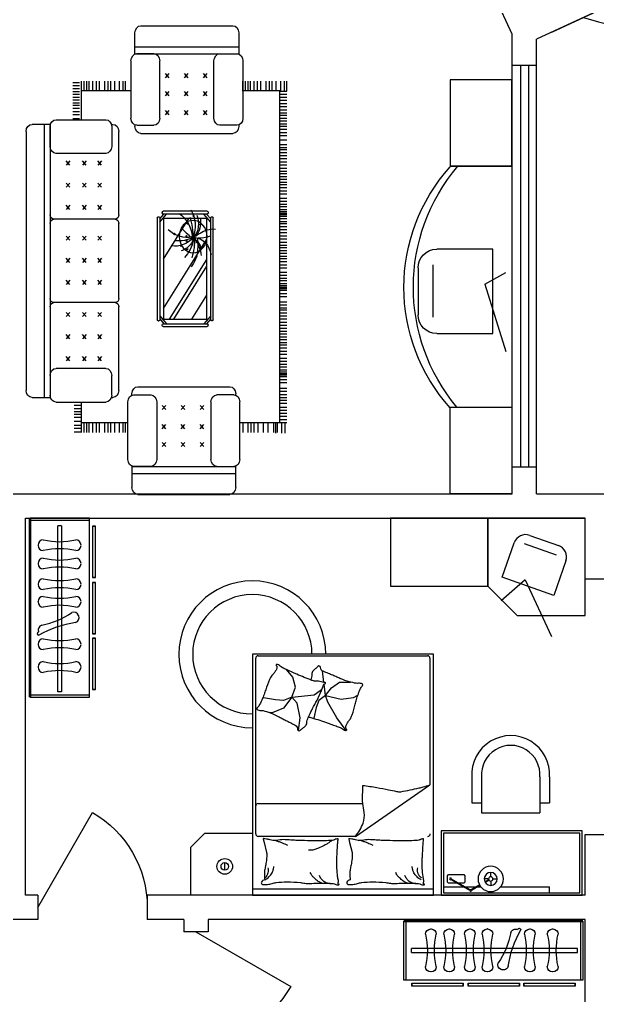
# Model space of a CAD drawing. Header units: millimetres. Extents: x 751 to 49128, y 379 to 40024.
# Drawn here: x 31890 to 36640, y 11655 to 19677 of the extents above; entities that cross this region are included whole.
import ezdxf
from ezdxf.enums import TextEntityAlignment as Align

# ---------------------------------------------------------------- set-up
doc = ezdxf.new("R2010")
doc.units = ezdxf.units.MM
for name, color, linetype in [('LAYER1', 5, 'Continuous'), ('PUB_WINDW', 7, 'Continuous'), ('WALL', 255, 'Continuous'), ('WINDOW', 2, 'Continuous')]:
    doc.layers.add(name, color=color, linetype=linetype)
doc.styles.add('DIM_FONT', font='SIMPLEX', dxfattribs={"width": 0.8})
doc.styles.add('SIMPLEX', font='SIMPLEX.SHX')
doc.styles.get("Standard").update_dxf_attribs({"font": 'arial.ttf'})

# ---------------------------------------------------------------- blocks, each defined once
blk = doc.blocks.new('_WBLK')
for p, q in [((-0.5, 0.5), (0.5, 0.5)), ((0.5, 0.1667), (-0.5, 0.1667)), ((0.5, -0.1667), (-0.5, -0.1667)), ((-0.5, -0.5), (0.5, -0.5))]:
    blk.add_line(p, q)
at = {"style": 'SIMPLEX', "flags": 9}
blk.add_attdef('A', text='', height=1, dxfattribs=at).set_placement((0, 1.5), align=Align.MIDDLE)
blk = doc.blocks.new('M_C43HGY')
at = {"linetype": 'Continuous'}
blk.add_lwpolyline([(-535.7, -275.9), (-535.7, 0), (535.7, 0), (535.7, -275.9)], dxfattribs=at)
for centre, radius, start, end in [((-2.2, 390.9), 830.9, 230.0552, 310.3438), ((-2.8, 320.1), 802.1, 228.1189, 311.8811)]:
    blk.add_arc(centre, radius, start, end, dxfattribs=at)
at = {"width": 0.8, "flags": 9}
for tag in ['XSIZE', 'YSIZE']:
    blk.add_attdef(tag, (0, 0), '', height=0.5, dxfattribs=at)
blk = doc.blocks.new('_C1LVG')
for p, q in [((-143.6, 1091.5), (-32.5, 1450.8)), ((-400.5, 1354.1), (-100.5, 1354.1)), ((-100.5, 1354.1), (-100.5, 904.1)), ((-500.5, 1004.1), (-500.5, 1254.1)), ((-419.4, 1267.4), (-419.4, 988.1)), ((-143.6, 1091.5), (-32.5, 1028.1)), ((-100.5, 904.1), (-400.5, 904.1))]:
    blk.add_line(p, q)
for points in [[(-328.5, 1747.3), (0, 1747.3), (0, 2208.9), (-328.5, 2208.9)], [(-328.5, 461.7), (0, 461.7), (0, 0), (-328.5, 0)]]:
    blk.add_lwpolyline(points, close=True)
for centre, start, end in [((-400.5, 1254.1), 90, 180), ((-400.5, 1004.1), 180, 270)]:
    blk.add_arc(centre, 100, start, end)
at = {"xscale": 1.2, "yscale": 1.2, "zscale": 1.2, "rotation": 270.0000000000001}
blk.add_blockref('M_C43HGY', (2.6, 1104.5), dxfattribs=at)
at = {"style": 'DIM_FONT', "width": 0.8, "flags": 9}
for tag in ['YSIZE', 'XSIZE']:
    blk.add_attdef(tag, (0, 0), '', height=0.5, dxfattribs=at)
blk = doc.blocks.new('_C5VVX')
for p, q in [((879.1, 1468.4), (879.1, 1618.4)), ((929.1, 1668.4), (1691.6, 1668.4)), ((1741.6, 1618.4), (1741.6, 1465.6)), ((879.1, 1518.4), (1741.6, 1518.4)), ((879.1, 1468.4), (1741.6, 1468.4)), ((1035.3, 1468.4), (895.7, 1468.4)), ((1585.4, 1468.4), (1725, 1468.4)), ((845.7, 1418.4), (845.7, 1007.3)), ((1085.3, 1007.3), (1085.3, 1418.4)), ((1535.4, 1007.3), (1535.4, 1418.4)), ((1775, 1418.4), (1775, 1007.3)), ((1161.5, 1326.1), (1131.4, 1295.9)), ((1131.4, 1326.1), (1161.5, 1295.9)), ((1319.1, 1326.1), (1288.9, 1295.9)), ((1288.9, 1326.1), (1319.1, 1295.9)), ((1476.7, 1326.1), (1446.5, 1295.9)), ((1446.5, 1326.1), (1476.7, 1295.9)), ((398.5, 1221.5), (455.6, 1221.5)), ((398.5, 1194.3), (455.6, 1194.3)), ((458.4, 1154.1), (458.4, 1225.4)), ((480.4, 1154.1), (480.4, 1225.4)), ((501.1, 1154.1), (501.1, 1225.4)), ((521.8, 1154.1), (521.8, 1225.4)), ((551.4, 1154.1), (551.4, 1225.4)), ((581.1, 1154.1), (581.1, 1225.4)), ((607.7, 1154.1), (607.7, 1225.4)), ((652, 1154.1), (652, 1225.4)), ((678.8, 1154.1), (678.8, 1225.4)), ((702.5, 1154.1), (702.5, 1225.4)), ((735.1, 1154.1), (735.1, 1225.4)), ((773.6, 1154.1), (773.6, 1225.4)), ((803.2, 1154.1), (803.2, 1225.4)), ((823.9, 1154.1), (823.9, 1225.4)), ((1161.5, 1199.1), (1131.4, 1168.9)), ((1131.4, 1199.1), (1161.5, 1168.9)), ((1319.1, 1199.1), (1288.9, 1168.9)), ((1288.9, 1199.1), (1319.1, 1168.9)), ((1476.7, 1199.1), (1446.5, 1168.9)), ((1446.5, 1199.1), (1476.7, 1168.9)), ((1801.2, 1154.1), (1801.2, 1225.4)), ((1842.7, 1154.1), (1842.7, 1225.4)), ((1866.4, 1154.1), (1866.4, 1225.4)), ((1893, 1154.1), (1893, 1225.4)), ((1925.6, 1154.1), (1925.6, 1225.4)), ((1970, 1154.1), (1970, 1225.4)), ((2008.5, 1154.1), (2008.5, 1225.4)), ((2055.9, 1154.1), (2055.9, 1225.4)), ((2072.9, 1159.2), (2072.9, 1230.6)), ((2085.5, 1154.1), (2085.5, 1225.4)), ((2120.3, 1159.2), (2120.3, 1230.6)), ((2149.9, 1159.2), (2149.9, 1230.6)), ((398.5, 1172.9), (455.6, 1172.9)), ((398.5, 1144.3), (455.6, 1144.3)), ((398.5, 1117.1), (455.6, 1117.1)), ((458.4, 1154.1), (845.7, 1154.1)), ((458.4, 1008.4), (458.4, 1154.1)), ((1775, 1154.1), (2108.1, 1154.1)), ((2108.1, 1154.1), (2108.1, -1213.3)), ((2108.1, 1154.1), (2165.2, 1154.1)), ((2108.1, 1132.7), (2165.2, 1132.7)), ((398.5, 1095.7), (455.6, 1095.7)), ((398.5, 1075.1), (455.6, 1075.1)), ((398.5, 1053.7), (455.6, 1053.7)), ((1161.5, 1061.9), (1131.4, 1031.8)), ((1131.4, 1061.9), (1161.5, 1031.8)), ((1288.9, 1061.9), (1319.1, 1031.8)), ((1319.1, 1061.9), (1288.9, 1031.8)), ((1476.7, 1061.9), (1446.5, 1031.8)), ((1446.5, 1061.9), (1476.7, 1031.8)), ((2108.1, 1109.2), (2165.2, 1109.2)), ((2108.1, 1087.8), (2165.2, 1087.8)), ((2108.1, 1065.6), (2165.2, 1065.6)), ((250, 1008.4), (661.1, 1008.4)), ((398.5, 1029.8), (455.6, 1029.8)), ((398.5, 1008.4), (455.6, 1008.4)), ((2108.1, 1044.2), (2165.2, 1044.2)), ((2108.1, 1016.9), (2165.2, 1016.9)), ((2108.1, 995.5), (2165.2, 995.5)), ((0, -925), (0, 925)), ((50, 975), (202.8, 975)), ((150, -975), (150, 975)), ((200, -975), (200, 975)), ((200, 817.8), (200, 958.4)), ((711.1, 975), (720, 975)), ((711.1, 958.4), (711.1, 817.8)), ((770, 925), (770, 326.8)), ((879.1, 957.3), (879.1, 948.4)), ((895.7, 957.3), (1035.3, 957.3)), ((1725, 957.3), (1585.4, 957.3)), ((1741.6, 957.3), (1741.6, 948.4)), ((2108.1, 975), (2165.2, 975)), ((2108.1, 953.6), (2165.2, 953.6)), ((2108.1, 929.7), (2165.2, 929.7)), ((2108.1, 908.3), (2165.2, 908.3)), ((929.1, 898.4), (1691.6, 898.4)), ((2108.1, 869.3), (2165.2, 869.3)), ((2108.1, 847.9), (2165.2, 847.9)), ((661.1, 767.8), (250, 767.8)), ((2108.1, 825.7), (2165.2, 825.7)), ((2108.1, 813.9), (2165.2, 813.9)), ((2108.1, 804.2), (2165.2, 804.2)), ((2108.1, 792.5), (2165.2, 792.5)), ((2108.1, 777), (2165.2, 777)), ((362.5, 683.2), (332.3, 713.4)), ((362.5, 713.4), (332.3, 683.2)), ((499.7, 683.2), (469.5, 713.4)), ((499.7, 713.4), (469.5, 683.2)), ((626.7, 683.2), (596.5, 713.4)), ((626.7, 713.4), (596.5, 683.2)), ((2108.1, 755.6), (2165.2, 755.6)), ((2108.1, 738.4), (2165.2, 738.4)), ((2108.1, 717), (2165.2, 717)), ((2108.1, 717), (2165.2, 717)), ((2108.1, 695.6), (2165.2, 695.6)), ((2108.1, 666.3), (2165.2, 666.3)), ((2108.1, 644.9), (2165.2, 644.9)), ((2108.1, 621), (2165.2, 621)), ((2108.1, 599.6), (2165.2, 599.6)), ((2108.1, 582.4), (2165.2, 582.4)), ((2108.1, 561), (2165.2, 561)), ((362.5, 555.8), (332.3, 525.6)), ((362.5, 525.6), (332.3, 555.8)), ((499.7, 525.6), (469.5, 555.8)), ((499.7, 555.8), (469.5, 525.6)), ((626.7, 525.6), (596.5, 555.8)), ((626.7, 555.8), (596.5, 525.6)), ((2108.1, 542.1), (2165.2, 542.1)), ((2108.1, 520.7), (2165.2, 520.7)), ((2108.1, 502.7), (2165.2, 502.7)), ((1089.7, -306.4), (1089.7, 420.7)), ((1097.7, 428.7), (1101.7, 428.7)), ((1109.7, 413.9), (1144.9, 449.2)), ((1109.7, 391.3), (1167.6, 449.2)), ((1109.7, -306.4), (1109.7, 420.7)), ((1130.2, 461.2), (1130.2, 457.2)), ((1138.2, 469.2), (1505.3, 469.2)), ((1138.2, 449.2), (1505.3, 449.2)), ((1533.7, 391.3), (1475.9, 449.2)), ((1533.7, 413.9), (1498.5, 449.2)), ((1513.3, 461.2), (1513.3, 457.2)), ((1533.7, 420.7), (1533.7, -306.4)), ((1545.7, 428.7), (1541.7, 428.7)), ((1553.7, 420.7), (1553.7, -306.4)), ((2108.1, 481.3), (2165.2, 481.3)), ((2108.1, 459.1), (2165.2, 459.1)), ((2108.1, 437.7), (2165.2, 437.7)), ((362.5, 368), (332.3, 398.2)), ((362.5, 398.2), (332.3, 368)), ((499.7, 368), (469.5, 398.2)), ((499.7, 398.2), (469.5, 368)), ((626.7, 368), (596.5, 398.2)), ((626.7, 398.2), (596.5, 368)), ((1191.6, 417.2), (1501.7, -9.7)), ((1226, 417.2), (1501.7, 37.6)), ((1376.9, 417.2), (1501.7, 245.4)), ((2108.1, 413.8), (2165.2, 413.8)), ((2108.1, 392.4), (2165.2, 392.4)), ((2108.1, 370.2), (2165.2, 370.2)), ((2108.1, 348.7), (2165.2, 348.7)), ((740, 297.8), (230, 297.8)), ((1141.7, 340.9), (1501.7, -154.7)), ((2108.1, 334.9), (2165.2, 334.9)), ((2108.1, 313.5), (2165.2, 313.5)), ((2108.1, 292.2), (2165.2, 292.2)), ((770, 268.7), (770, -268.7)), ((2108.1, 253.2), (2165.2, 253.2)), ((2108.1, 231.8), (2165.2, 231.8)), ((2108.1, 209.6), (2165.2, 209.6)), ((362.5, 168.2), (332.3, 138)), ((362.5, 138), (332.3, 168.2)), ((499.7, 168.2), (469.5, 138)), ((499.7, 138), (469.5, 168.2)), ((626.7, 168.2), (596.5, 138)), ((626.7, 138), (596.5, 168.2)), ((2108.1, 197.9), (2165.2, 197.9)), ((2108.1, 188.2), (2165.2, 188.2)), ((2108.1, 176.4), (2165.2, 176.4)), ((2108.1, 160.9), (2165.2, 160.9)), ((2108.1, 139.5), (2165.2, 139.5)), ((2108.1, 122.4), (2165.2, 122.4)), ((2108.1, 100.9), (2165.2, 100.9)), ((2108.1, 100.9), (2165.2, 100.9)), ((2108.1, 79.5), (2165.2, 79.5)), ((362.5, -19.6), (332.3, 10.6)), ((362.5, 10.6), (332.3, -19.6)), ((499.7, 10.6), (469.5, -19.6)), ((499.7, -19.6), (469.5, 10.6)), ((626.7, 10.6), (596.5, -19.6)), ((626.7, -19.6), (596.5, 10.6)), ((2108.1, 50.2), (2165.2, 50.2)), ((2108.1, 28.8), (2165.2, 28.8)), ((2108.1, 4.9), (2165.2, 4.9)), ((1141.7, -12.7), (1352.5, -302.8)), ((2108.1, -16.5), (2165.2, -16.5)), ((2108.1, -33.7), (2165.2, -33.7)), ((2108.1, -55.1), (2165.2, -55.1)), ((2108.1, -73.9), (2165.2, -73.9)), ((2108.1, -95.4), (2165.2, -95.4)), ((2108.1, -113.3), (2165.2, -113.3)), ((2108.1, -134.8), (2165.2, -134.8)), ((362.5, -147), (332.3, -177.1)), ((362.5, -177.1), (332.3, -147)), ((499.7, -147), (469.5, -177.1)), ((499.7, -177.1), (469.5, -147)), ((626.7, -147), (596.5, -177.1)), ((626.7, -177.1), (596.5, -147)), ((2108.1, -157), (2165.2, -157)), ((2108.1, -178.4), (2165.2, -178.4)), ((2108.1, -202.3), (2165.2, -202.3)), ((1109.7, -277), (1167.6, -334.8)), ((1533.7, -277), (1475.9, -334.8)), ((2108.1, -223.7), (2165.2, -223.7)), ((2108.1, -245.9), (2165.2, -245.9)), ((2108.1, -267.3), (2165.2, -267.3)), ((740, -297.8), (230, -297.8)), ((770, -326.8), (770, -925)), ((1097.7, -314.4), (1101.7, -314.4)), ((1109.7, -299.6), (1144.9, -334.8)), ((1130.2, -346.8), (1130.2, -342.8)), ((1505.3, -334.8), (1138.2, -334.8)), ((1533.7, -299.6), (1498.5, -334.8)), ((1513.3, -346.8), (1513.3, -342.8)), ((1545.7, -314.4), (1541.7, -314.4)), ((2108.1, -281.1), (2165.2, -281.1)), ((2108.1, -302.5), (2165.2, -302.5)), ((2108.1, -319), (2165.2, -319)), ((2108.1, -330.7), (2165.2, -330.7)), ((2108.1, -340.4), (2165.2, -340.4)), ((362.5, -398.2), (332.3, -368)), ((362.5, -368), (332.3, -398.2)), ((499.7, -398.2), (469.5, -368)), ((499.7, -368), (469.5, -398.2)), ((626.7, -398.2), (596.5, -368)), ((626.7, -368), (596.5, -398.2)), ((1505.3, -354.8), (1138.2, -354.8)), ((2108.1, -352.1), (2165.2, -352.1)), ((2108.1, -367.6), (2165.2, -367.6)), ((2108.1, -389), (2165.2, -389)), ((2108.1, -406.2), (2165.2, -406.2)), ((2108.1, -427.6), (2165.2, -427.6)), ((2108.1, -427.6), (2165.2, -427.6)), ((2108.1, -449), (2165.2, -449)), ((2108.1, -478.4), (2165.2, -478.4)), ((362.5, -525.6), (332.3, -555.8)), ((362.5, -555.8), (332.3, -525.6)), ((499.7, -555.8), (469.5, -525.6)), ((499.7, -525.6), (469.5, -555.8)), ((626.7, -555.8), (596.5, -525.6)), ((626.7, -525.6), (596.5, -555.8)), ((2108.1, -499.8), (2165.2, -499.8)), ((2108.1, -523.6), (2165.2, -523.6)), ((2108.1, -545.1), (2165.2, -545.1)), ((2108.1, -562.2), (2165.2, -562.2)), ((2108.1, -583.7), (2165.2, -583.7)), ((2108.1, -602.5), (2165.2, -602.5)), ((2108.1, -623.9), (2165.2, -623.9)), ((362.5, -713.4), (332.3, -683.2)), ((362.5, -683.2), (332.3, -713.4)), ((499.7, -713.4), (469.5, -683.2)), ((499.7, -683.2), (469.5, -713.4)), ((626.7, -713.4), (596.5, -683.2)), ((626.7, -683.2), (596.5, -713.4)), ((2108.1, -641.9), (2165.2, -641.9)), ((2108.1, -663.3), (2165.2, -663.3)), ((2108.1, -685.5), (2165.2, -685.5)), ((2108.1, -707), (2165.2, -707)), ((2108.1, -730.8), (2165.2, -730.8)), ((2108.1, -752.3), (2165.2, -752.3)), ((200, -817.8), (200, -958.4)), ((661.1, -767.8), (250, -767.8)), ((711.1, -958.4), (711.1, -817.8)), ((2108.1, -774.5), (2165.2, -774.5)), ((2108.1, -795.9), (2165.2, -795.9)), ((2108.1, -809.7), (2165.2, -809.7)), ((2108.1, -831.1), (2165.2, -831.1)), ((2108.1, -865.2), (2165.2, -865.2)), ((2108.1, -894.6), (2165.2, -894.6)), ((200, -975), (50, -975)), ((711.1, -975), (720, -975)), ((904.3, -968.2), (904.3, -959.4)), ((920.9, -968.2), (1060.6, -968.2)), ((954.3, -909.4), (1716.8, -909.4)), ((1750.2, -968.2), (1610.6, -968.2)), ((1766.8, -968.2), (1766.8, -959.4)), ((2108.1, -916), (2165.2, -916)), ((2108.1, -939.9), (2165.2, -939.9)), ((2108.1, -961.3), (2165.2, -961.3)), ((250, -1008.4), (661.1, -1008.4)), ((387.7, -1016.7), (444.8, -1016.7)), ((458.4, -1213.3), (458.4, -1008.4)), ((870.9, -1429.4), (870.9, -1018.2)), ((1110.6, -1018.2), (1110.6, -1429.4)), ((1186.7, -1072.9), (1156.6, -1042.7)), ((1156.6, -1072.9), (1186.7, -1042.7)), ((1314.2, -1072.9), (1344.3, -1042.7)), ((1344.3, -1072.9), (1314.2, -1042.7)), ((1501.9, -1072.9), (1471.8, -1042.7)), ((1471.8, -1072.9), (1501.9, -1042.7)), ((1560.6, -1018.2), (1560.6, -1429.4)), ((1800.2, -1429.4), (1800.2, -1018.2)), ((2108.1, -978.4), (2165.2, -978.4)), ((2108.1, -999.9), (2165.2, -999.9)), ((2108.1, -1018.7), (2165.2, -1018.7)), ((2108.1, -1040.1), (2165.2, -1040.1)), ((387.7, -1046), (444.8, -1046)), ((387.7, -1067.4), (444.8, -1067.4)), ((387.7, -1091.3), (444.8, -1091.3)), ((387.7, -1112.7), (444.8, -1112.7)), ((2108.1, -1058.1), (2165.2, -1058.1)), ((2108.1, -1079.5), (2165.2, -1079.5)), ((2108.1, -1101.7), (2165.2, -1101.7)), ((387.7, -1129.9), (444.8, -1129.9)), ((387.7, -1151.3), (444.8, -1151.3)), ((387.7, -1170.2), (444.8, -1170.2)), ((1186.7, -1210.1), (1156.6, -1179.9)), ((1156.6, -1210.1), (1186.7, -1179.9)), ((1344.3, -1210.1), (1314.2, -1179.9)), ((1314.2, -1210.1), (1344.3, -1179.9)), ((1501.9, -1210.1), (1471.8, -1179.9)), ((1471.8, -1210.1), (1501.9, -1179.9)), ((2108.1, -1123.2), (2165.2, -1123.2)), ((2108.1, -1147), (2165.2, -1147)), ((2108.1, -1168.5), (2165.2, -1168.5)), ((387.7, -1191.6), (444.8, -1191.6)), ((387.7, -1209.6), (444.8, -1209.6)), ((387.7, -1231), (444.8, -1231)), ((387.7, -1253.2), (444.8, -1253.2)), ((458.4, -1284.2), (458.4, -1212.9)), ((870.9, -1213.3), (458.4, -1213.3)), ((480.4, -1284.2), (480.4, -1212.9)), ((501.1, -1284.2), (501.1, -1212.9)), ((521.8, -1284.2), (521.8, -1212.9)), ((551.4, -1284.2), (551.4, -1212.9)), ((581.1, -1284.2), (581.1, -1212.9)), ((607.7, -1284.2), (607.7, -1212.9)), ((652, -1284.2), (652, -1212.9)), ((678.8, -1284.2), (678.8, -1212.9)), ((702.5, -1284.2), (702.5, -1212.9)), ((735.1, -1284.2), (735.1, -1212.9)), ((773.6, -1284.2), (773.6, -1212.9)), ((803.2, -1284.2), (803.2, -1212.9)), ((823.9, -1284.2), (823.9, -1212.9)), ((1798.1, -1284.2), (1798.1, -1212.9)), ((2108.1, -1213.3), (1800.2, -1213.3)), ((1820.1, -1284.2), (1820.1, -1212.9)), ((1840.8, -1284.2), (1840.8, -1212.9)), ((1861.6, -1284.2), (1861.6, -1212.9)), ((1891.2, -1284.2), (1891.2, -1212.9)), ((1920.8, -1284.2), (1920.8, -1212.9)), ((1947.5, -1284.2), (1947.5, -1212.9)), ((1991.8, -1284.2), (1991.8, -1212.9)), ((2018.5, -1284.2), (2018.5, -1212.9)), ((2042.2, -1284.2), (2042.2, -1212.9)), ((2074.8, -1284.2), (2074.8, -1212.9)), ((2108.1, -1190.7), (2165.2, -1190.7)), ((2108.1, -1212.1), (2165.2, -1212.1)), ((2113.3, -1284.2), (2113.3, -1212.9)), ((2142.9, -1284.2), (2142.9, -1212.9)), ((2163.7, -1284.2), (2163.7, -1212.9)), ((387.7, -1274.6), (444.8, -1274.6)), ((1186.7, -1337.1), (1156.6, -1306.9)), ((1156.6, -1337.1), (1186.7, -1306.9)), ((1344.3, -1337.1), (1314.2, -1306.9)), ((1314.2, -1337.1), (1344.3, -1306.9)), ((1501.9, -1337.1), (1471.8, -1306.9)), ((1471.8, -1337.1), (1501.9, -1306.9)), ((904.3, -1479.4), (1766.8, -1479.4)), ((904.3, -1479.4), (904.3, -1629.4)), ((904.3, -1529.4), (1766.8, -1529.4)), ((1060.6, -1479.4), (920.9, -1479.4)), ((1610.6, -1479.4), (1750.2, -1479.4)), ((1766.8, -1629.4), (1766.8, -1476.5)), ((954.3, -1679.4), (1716.8, -1679.4))]:
    blk.add_line(p, q)
blk.add_lwpolyline([(1141.7, 417.2), (1501.7, 417.2), (1501.7, -302.8), (1141.7, -302.8)], close=True)
at = {"const_width": 9.6}
for points in [[(1414.9, -26.6, 1), (1414.9, -36.2, 1)], [(1288.3, -103.6, 1), (1288.3, -113.2, 1)], [(1333.1, -138.8, 1), (1333.1, -148.4, 1)], [(1338.4, -79.4, 1), (1338.4, -89, 1)], [(1420.2, -130, 1), (1420.2, -139.6, 1)], [(1438.7, -108, 1), (1438.7, -117.6, 1)], [(1232.8, -187.2, 1), (1232.8, -196.8, 1)], [(1333.1, -171.8, 1), (1333.1, -181.4, 1)], [(1378, -165.2, 1), (1378, -174.8, 1)], [(1385.9, -149.8, 1), (1385.9, -159.4, 1)], [(1388.5, -173.9, 1), (1388.5, -183.5, 1)], [(1393.8, -163, 1), (1393.8, -172.6, 1)], [(1404.3, -158.6, 1), (1404.3, -168.2, 1)], [(1341, -261.9, 1), (1341, -271.5, 1)], [(1449.2, -255.4, 1), (1449.2, -265, 1)], [(1391.2, -316.9, 1), (1391.2, -326.5, 1)]]:
    blk.add_lwpolyline(points, format="xyb", close=True, dxfattribs=at)
blk.add_circle((1387.8, -174), 115.5)
for centre, radius, start, end in [((929.1, 1618.4), 50, 90, 180), ((1691.6, 1618.4), 50, 360, 90), ((895.7, 1418.4), 50, 90, 180), ((1035.3, 1418.4), 50, 0, 90), ((1585.4, 1418.4), 50, 90, 180), ((1725, 1418.4), 50, 0, 90), ((250, 958.4), 50, 90, 180), ((661.1, 958.4), 50, 0, 90), ((895.7, 1007.3), 50, 180, 270), ((1035.3, 1007.3), 50, 270, 0), ((1585.4, 1007.3), 50, 180, 270), ((1725, 1007.3), 50, 270, 0), ((50, 925), 50, 90, 180), ((720, 925), 50, 0, 90), ((929.1, 948.4), 50, 180, 270), ((1691.6, 948.4), 50, 270, 0), ((250, 817.8), 50, 180, 270), ((661.1, 817.8), 50, 270, 360), ((1097.7, 420.7), 8, 90, 180), ((1101.7, 420.7), 8, 0, 90), ((1138.2, 461.2), 8, 90, 180), ((1138.2, 457.2), 8, 180, 270), ((1505.3, 461.2), 8, 0, 90), ((1505.3, 457.2), 8, 270, 0), ((1541.7, 420.7), 8, 90, 180), ((1545.7, 420.7), 8, 0, 90), ((230, 327.8), 30, 180, 270), ((230, 267.8), 30, 90, 180), ((740, 327.8), 30, 270, 0), ((740, 267.8), 30, 0, 90), ((1193.2, -110.3), 234.3, 348.55155, 40.98153), ((1164.2, -202.8), 233, 13.04524, 49.77663), ((997.4, -151.7), 401.9, 358.32856, 18.729), ((1248.6, -15.9), 207.1, 318.7581, 353.8624), ((1385.6, -14.8), 154.1, 276.99045, 348.02836), ((1240.3, -313.4), 207.8, 44.48606, 99.37622), ((1252.2, -219), 152.3, 24.09558, 76.29534), ((1353, -68.4), 100.9, 298.89012, 348.45792), ((1341, -427.1), 260.2, 81.24958, 128.23328), ((1269.5, -418.5), 276.4, 65.08876, 95.96372), ((1152.9, -142.9), 229.8, 301.31505, 352.13779), ((394, 882.8), 1432, 309.04877, 312.6799), ((875.2, -141.7), 513.7, 340.5249, 357.82437), ((1217, -251.5), 187.6, 323.32313, 25.76326), ((1722.5, 387.8), 648.3, 238.98728, 250.36101), ((1297.2, -264.8), 135, 332.99086, 45.91017), ((1263.5, -286.3), 186.2, 355.87406, 36.95584), ((1419.4, -553), 391.9, 73.85612, 89.11051), ((230, -267.8), 30, 180, 270), ((740, -267.8), 30, 270, 0), ((1553.5, -52.9), 175.4, 252.94564, 276.48138), ((230, -327.8), 30, 90, 180), ((740, -327.8), 30, 0, 90), ((1097.7, -306.4), 8, 180, 270), ((1101.7, -306.4), 8, 270, 0), ((1138.2, -342.8), 8, 90, 180), ((1138.2, -346.8), 8, 180, 270), ((1505.3, -342.8), 8, 0, 90), ((1505.3, -346.8), 8, 270, 0), ((1541.7, -306.4), 8, 180, 270), ((1545.7, -306.4), 8, 270, 0), ((250, -817.8), 50, 90, 180), ((661.1, -817.8), 50, 0, 90), ((50, -925), 50, 180, 270), ((250, -958.4), 50, 180, 270), ((661.1, -958.4), 50, 270, 0), ((720, -925), 50, 270, 0), ((920.9, -1018.2), 50, 90, 180), ((954.3, -959.4), 50, 90, 180), ((1060.6, -1018.2), 50, 0, 90), ((1610.6, -1018.2), 50, 90, 180), ((1716.8, -959.4), 50, 360, 90), ((1750.2, -1018.2), 50, 0, 90), ((920.9, -1429.4), 50, 180, 270), ((1060.6, -1429.4), 50, 270, 0), ((1610.6, -1429.4), 50, 180, 270), ((1750.2, -1429.4), 50, 270, 0), ((954.3, -1629.4), 50, 180, 270), ((1716.8, -1629.4), 50, 270, 0)]:
    blk.add_arc(centre, radius, start, end)
at = {"style": 'DIM_FONT', "width": 0.8, "flags": 9}
for tag in ['YSIZE', 'XSIZE']:
    blk.add_attdef(tag, (0, 0), '', height=0.5, dxfattribs=at)
blk = doc.blocks.new('_DBLK')
blk.add_line((-0.5, 0), (0, -0.866))
blk.add_arc((-0.5, 0), 1, 300, 0)
at = {"style": 'SIMPLEX', "flags": 9}
blk.add_attdef('A', text='', height=1, dxfattribs=at).set_placement((0, 1.5), align=Align.MIDDLE)
blk = doc.blocks.new('A$C3084621F')
at = {"color": 7}
for p, q in [((553.4, 1637.1), (12, 1637.1)), ((553.4, 1613.1), (12, 1613.1)), ((553.4, 0), (553.4, 1637.1)), ((264, 51.3), (264, 1564.7)), ((297.9, 1564.7), (264, 1564.7)), ((297.9, 1564.7), (297.9, 51.3)), ((607.7, 1562.6), (580.2, 1562.6)), ((580.2, 1562.6), (580.2, 1094.6)), ((580.2, 1561.6), (580.2, 1093.6)), ((607.7, 1559.1), (580.2, 1559.1)), ((607.7, 1094.6), (607.7, 1562.6)), ((607.7, 1093.6), (607.7, 1561.6)), ((84.2, 1389.8), (84.2, 1387.2)), ((84.2, 1222.6), (84.2, 1219.9)), ((580.2, 1096.7), (607.7, 1096.7)), ((580.2, 1093.6), (607.7, 1093.6)), ((84.2, 1034), (84.2, 1031.4)), ((580.2, 1049.4), (580.2, 581.4)), ((607.7, 1049.4), (580.2, 1049.4)), ((580.2, 1048.3), (580.2, 580.3)), ((607.7, 1045.8), (580.2, 1045.8)), ((607.7, 581.4), (607.7, 1049.4)), ((607.7, 580.3), (607.7, 1048.3)), ((84.2, 871.1), (84.2, 873.7)), ((454.9, 746.1), (455.8, 743.7)), ((89, 596.3), (88.2, 598.8)), ((580.2, 583.5), (607.7, 583.5)), ((580.2, 580.3), (607.7, 580.3)), ((607.7, 539.2), (580.2, 539.2)), ((580.2, 539.2), (580.2, 71.2)), ((580.2, 538.2), (580.2, 70.2)), ((607.7, 536.2), (580.2, 536.2)), ((607.7, 71.2), (607.7, 539.2)), ((607.7, 70.2), (607.7, 538.2)), ((84.2, 486.1), (84.2, 483.5)), ((84.2, 277.5), (84.2, 274.9)), ((12, 24), (553.4, 24)), ((12, 0), (553.4, 0)), ((297.9, 51.3), (264, 51.3)), ((580.2, 73.2), (607.7, 73.2)), ((580.2, 70.2), (607.7, 70.2))]:
    blk.add_line(p, q, dxfattribs=at)
at = {"color": 7, "const_width": 24}
blk.add_lwpolyline([(12, 0), (12, 1637.1)], dxfattribs=at)
at = {"color": 7}
for centre, radius, start, end in [((132.2, 1389.8), 48, 90, 180), ((280.4, 2081.3), 660.3, 257.03597, 282.96403), ((428.5, 1389.8), 48, 360, 90), ((132.2, 1387.2), 48, 180, 270), ((280.4, 695.7), 660.3, 77.03597, 102.96403), ((428.5, 1387.2), 48, 270, 0), ((132.2, 1222.6), 48, 90, 180), ((280.4, 1914), 660.3, 257.03597, 282.96403), ((428.5, 1222.6), 48, 360, 90), ((132.2, 1219.9), 48, 180, 270), ((280.4, 528.5), 660.3, 77.03597, 102.96403), ((428.5, 1219.9), 48, 270, 0), ((132.2, 1034), 48, 90, 180), ((280.4, 1725.5), 660.3, 257.03597, 282.96403), ((428.5, 1034), 48, 360, 90), ((132.2, 1031.4), 48, 180, 270), ((280.4, 339.9), 660.3, 77.03597, 102.96403), ((428.5, 1031.4), 48, 270, 0), ((132.2, 873.7), 48, 90, 180), ((280.4, 1565.2), 660.3, 257.03597, 282.96403), ((428.5, 873.7), 48, 0, 90), ((132.2, 871.1), 48, 180, 270), ((280.4, 179.6), 660.3, 77.03597, 102.96403), ((428.5, 871.1), 48, 270, 0), ((2.7, 1324.4), 674.1, 279.78562, 305.44622), ((409.7, 730), 48, 19.62037, 109.62037), ((410.6, 727.5), 48, 289.62037, 19.62037), ((133.4, 614.9), 48, 109.62037, 199.62037), ((559.3, -247.4), 939.1, 98.11533, 119.84277), ((91.1, 581.8), 14.6, 98.01259, 273.5166), ((132.2, 486.1), 48, 90, 180), ((132.2, 483.5), 48, 180, 270), ((280.4, 1177.6), 660.3, 257.03597, 282.96403), ((280.4, -208), 660.3, 77.03597, 102.96403), ((428.5, 486.1), 48, 360, 90), ((428.5, 483.5), 48, 270, 0), ((132.2, 277.5), 48, 90, 180), ((132.2, 274.9), 48, 180, 270), ((280.4, 969), 660.3, 257.03597, 282.96403), ((428.5, 277.5), 48, 360, 90), ((428.5, 274.9), 48, 270, 0), ((280.4, -416.6), 660.3, 77.03597, 102.96403)]:
    blk.add_arc(centre, radius, start, end, dxfattribs=at)
blk = doc.blocks.new('M_C4')
for p, q in [((100, 250), (350, 250)), ((363.3, 168.9), (84, 168.9)), ((0, -150), (0, 150)), ((450, 150), (450, -150)), ((450, -150), (0, -150)), ((187.5, -106.9), (56.8, -335.7)), ((187.5, -106.9), (546.7, -474.6))]:
    blk.add_line(p, q)
for centre, start, end in [((100, 150), 90, 180), ((350, 150), 0, 90)]:
    blk.add_arc(centre, 100, start, end)
at = {"flags": 9}
for tag in ['XSIZE', 'YSIZE']:
    blk.add_attdef(tag, (0, 0), '', height=0.5, dxfattribs=at)
at = {"width": 0.8, "flags": 9}
for tag in ['YSIZE', 'XSIZE', 'XSIZE', 'YSIZE']:
    blk.add_attdef(tag, (225, -150), '', height=0.5, dxfattribs=at)
blk = doc.blocks.new('A$C14F639B7')
at = {"layer": 'LAYER1', "color": 7}
for p, q in [((0, 0), (0, 1159.8)), ((0, 1159.8), (530, 1159.8)), ((20, 20), (20, 1139.8)), ((20, 1139.8), (510, 1139.8)), ((460.5, 1139.8), (460.5, 834.9)), ((510, 1139.8), (510, 20)), ((530, 1159.8), (530, 0)), ((369.7, 1107.9), (360.8, 1099)), ((360.8, 1099), (360.8, 974.3)), ((423.2, 1107.9), (369.7, 1107.9)), ((486.4, 920.8), (398.2, 1075.5)), ((491.5, 923.8), (403, 1079.1)), ((432.1, 1099), (423.2, 1107.9)), ((432.1, 1028), (432.1, 1099)), ((360.8, 974.3), (369.7, 965.4)), ((369.7, 965.4), (423.2, 965.4)), ((423.2, 965.4), (432.1, 974.3)), ((432.1, 974.3), (432.1, 1016)), ((445.8, 844.5), (486.4, 914.9)), ((450.9, 841.5), (491.5, 911.9)), ((396.5, 770.8), (396.5, 806.5)), ((378.6, 753), (343, 753)), ((396.5, 735.2), (396.5, 699.6)), ((402.7, 769.7), (420.6, 800.7)), ((407.8, 766.8), (425.7, 797.8)), ((414.3, 753), (449.9, 753)), ((460.5, 671.1), (460.5, 270.9)), ((510, 270.9), (460.5, 270.9)), ((510, 270.9), (460.5, 270.9)), ((510, 20), (20, 20)), ((530, 0), (0, 0))]:
    blk.add_line(p, q, dxfattribs=at)
for centre, radius in [((396.5, 1082.7), 7.43), ((491.5, 917.8), 5.94), ((396.5, 753), 104), ((396.5, 753), 53.5), ((396.5, 753), 17.8)]:
    blk.add_circle(centre, radius, dxfattribs=at)
blk = doc.blocks.new('M_C42MSU')
for p, q in [((-900, 0), (-900, -700)), ((-900, 0), (0, 0)), ((0, 0), (0, -900)), ((-900, -700), (-700, -900)), ((0, -900), (-700, -900))]:
    blk.add_line(p, q)
at = {"width": 0.8, "flags": 9}
for tag in ['XSIZE', 'YSIZE']:
    blk.add_attdef(tag, (0, 0), '', height=0.5, dxfattribs=at)
blk = doc.blocks.new('M_C3')
for p, q in [((-319.4, 295.9), (-319.4, 83.9)), ((-239.2, 295.9), (-239.2, 0)), ((239.2, 295.9), (239.2, 0)), ((319.4, 295.9), (319.4, 83.9)), ((-319.4, 83.9), (-239.2, 83.9)), ((239.2, 83.9), (319.4, 83.9)), ((-239.2, 0), (239.2, 0))]:
    blk.add_line(p, q)
for radius, start, end in [(320, 356.44944, 183.55056), (240, 355.26356, 184.73644)]:
    blk.add_arc((0, 315.7), radius, start, end)
at = {"width": 0.8, "flags": 9}
for tag in ['YSIZE', 'XSIZE', 'XSIZE', 'YSIZE']:
    blk.add_attdef(tag, (0, 0), '', height=0.5, dxfattribs=at)
blk = doc.blocks.new('1T4F79')
for p, q in [((-1160.1, -6403.3), (-560.1, -6403.3)), ((-760.1, -6603.3), (-1560.1, -6603.3)), ((-1560.1, -6603.3), (-1560.1, -7163.3)), ((-1160.1, -6603.3), (-760.1, -6603.3)), ((-760.1, -7403.3), (-760.1, -6603.3)), ((-1320.1, -7403.3), (-1560.1, -7163.3)), ((-1320.1, -7403.3), (-760.1, -7403.3)), ((-3468.6, -9199.8), (-3468.6, -7755.1)), ((-3448.8, -7735.3), (-2057.1, -7735.3)), ((-2037.3, -7755.1), (-2037.3, -8796.5)), ((-3162.9, -7911.3), (-3215.9, -7849.4)), ((-2908.2, -7954.1), (-2919.9, -7860.4)), ((-3142.4, -7993), (-3162.9, -7911.3)), ((-3173.1, -8074.7), (-3142.4, -7993)), ((-2989.2, -8056), (-2939.8, -8020.3)), ((-2939.8, -8020.3), (-2927.9, -8011.7)), ((-2894.7, -8061.8), (-2906.3, -7968.7)), ((-2894.7, -8061.8), (-2845.8, -7999.2)), ((-2845.8, -7999.2), (-2781.2, -7952.3)), ((-2781.2, -7952.3), (-2689.2, -7952.3)), ((-3404.7, -8081.5), (-3408, -8075.1)), ((-3307.6, -8098.5), (-3404.7, -8081.5)), ((-3239.5, -8101.9), (-3307.6, -8098.5)), ((-3173.1, -8074.7), (-3241.2, -8166.6)), ((-3173.1, -8074.7), (-3239.5, -8101.9)), ((-3173.1, -8074.7), (-2989.2, -8056)), ((-3128.8, -8125.8), (-3173.1, -8074.7)), ((-2894.7, -8061.8), (-2951.4, -8102.9)), ((-2894.7, -8061.8), (-2767.5, -8093.1)), ((-2877.1, -8116.6), (-2894.7, -8061.8)), ((-2767.5, -8093.1), (-2665.7, -8079.4)), ((-2665.7, -8079.4), (-2630.1, -8059.6)), ((-3241.2, -8166.6), (-3334.9, -8204.1)), ((-3103.3, -8246.6), (-3128.8, -8125.8)), ((-2971, -8159.6), (-2990.6, -8247.6)), ((-2951.4, -8102.9), (-2971, -8159.6)), ((-2802.7, -8245.7), (-2877.1, -8116.6)), ((-3334.9, -8204.1), (-3358.7, -8200.7)), ((-3116.9, -8348.7), (-3103.3, -8246.6)), ((-2724.3, -8348.6), (-2802.7, -8245.7)), ((-2649.2, -9219.6), (-2037.3, -8796.5)), ((-3448.8, -8949.8), (-2588, -8949.8)), ((-2649.2, -9219.6), (-3448.8, -9219.6)), ((-3723.3, -9497.2), (-3723.3, -9435.7)), ((-3494.1, -9651.4), (-2009.1, -9651.4))]:
    blk.add_line(p, q)
for points in [[(-1560.1, -7163.3), (-1560.1, -6603.3), (-2360.1, -6603.3), (-2360.1, -7163.3)], [(-3494.1, -7723.3), (-3494.1, -9703.3), (-2009.1, -9703.3), (-2009.1, -7723.3)]]:
    blk.add_lwpolyline(points, close=True)
blk.add_lwpolyline([(-3436.6, -8136, -0.101392), (-3455, -8159.6, 0.223768), (-3460.8, -8172.5, 0.25558), (-3458.1, -8177.3, 0.081563), (-3443, -8183.5, 0.071805), (-3426.1, -8185, -0.069985), (-3408.8, -8186.4, -0.03546), (-3351, -8203.7, -0.029432), (-3284.7, -8233.4, -0.001554), (-3252.9, -8250, 0.00152), (-3220.4, -8267.1, 0.004735), (-3186.7, -8284.2, -0.00382), (-3144.9, -8305.4, -0.296001), (-3125.7, -8339, 0.649774), (-3105.3, -8349.5, 0.02319), (-3100.5, -8345.3, -0.0288), (-3096.6, -8341.9, -0.005727), (-3089.6, -8336.7, 0.004358), (-3080.5, -8329.9, 0.027528), (-3062.4, -8314.5, 0.046214), (-3053.1, -8303.9, 0.194121), (-3049.1, -8287.6, -0.133719), (-3046.1, -8264, -0.011505), (-3027.7, -8222.1, -0.008882), (-3001.6, -8168.8, -0.012426), (-2964.8, -8101.1, 0.033612), (-2952.3, -8075.5), (-2929.5, -8019.8), (-2911.9, -7976.7, -0.224341), (-2897.6, -7963.6, 0.722772), (-2897.4, -7954.8, 0.103513), (-2901.1, -7954.3, -0.053465), (-2908.3, -7954.1, -0.030109), (-2931.1, -7949.5, 0.031436), (-2953, -7945.1, 0.05324), (-2967.9, -7944.7, -0.05518), (-2982.4, -7944.2, -0.056271), (-3007.4, -7937.7, -0.0108), (-3131.9, -7886.8, -0.00456), (-3215.9, -7849.4, -0.01125), (-3249.5, -7833.2, -0.069394), (-3267.2, -7820.7, 0.079756), (-3282.9, -7810.2, 0.106399), (-3297.2, -7807, 0.328642), (-3301.5, -7810.1, 0.299547), (-3299.6, -7816.7, -0.189917), (-3294.9, -7825.8, -0.033518), (-3294.5, -7836, -0.075627), (-3295.3, -7840.5, -0.053489), (-3298.8, -7848, -0.017838), (-3312.4, -7868.8, -0.038394), (-3331.3, -7891.4, 0.059529), (-3342.8, -7906.6, 0.035943), (-3355.2, -7931.6, 0.011245), (-3387.1, -8014.9, 0.006203), (-3400.2, -8053.2, -0.010783), (-3408, -8075.1, -0.019485), (-3413.4, -8087.9, -0.005062)], format="xyb", close=True)
for points in [[(-3034.8, -8237.7, -0.025626), (-3023.3, -8240.5, -0.0108), (-2895.3, -8281.7, -0.00456), (-2808.6, -8312.5, -0.01125), (-2773.9, -8326.2, -0.069394), (-2755.3, -8337.2, 0.079756), (-2738.9, -8346.5, 0.106399), (-2724.3, -8348.6, 0.328642), (-2720.4, -8345.2, 0.299547), (-2722.7, -8338.8, -0.189917), (-2728.1, -8330, -0.033518), (-2729.3, -8319.9, -0.075627), (-2728.8, -8315.4, -0.053489), (-2725.9, -8307.6, -0.017838), (-2713.9, -8285.8, -0.038394), (-2696.9, -8261.8, 0.059529), (-2686.6, -8245.8, 0.035943), (-2676.1, -8219.9, 0.011245), (-2650.7, -8134.4, 0.006203), (-2640.5, -8095.2, -0.010783), (-2634.5, -8072.7, -0.019485), (-2630.1, -8059.6, -0.005062), (-2610.6, -8009.9, -0.101392), (-2594.1, -7984.9, 0.223768), (-2589.3, -7971.6, 0.25558), (-2592.3, -7967, 0.081563), (-2607.9, -7962, 0.071805), (-2624.8, -7961.8, -0.069985), (-2642.2, -7961.8, -0.03546), (-2701.1, -7948.9, -0.029432), (-2769.5, -7924.4, -0.001554), (-2802.5, -7910.2, 0.00152), (-2836.2, -7895.7, 0.004735), (-2871.1, -7881.2, -0.00382), (-2914.4, -7863.3, -0.296001), (-2936.1, -7831.3, 0.649774), (-2957.3, -7822.4, 0.02319), (-2961.8, -7827, -0.0288), (-2965.4, -7830.6, -0.005727), (-2971.9, -7836.4, 0.004358), (-2980.5, -7843.9, 0.027528), (-2997.4, -7860.5, 0.046214), (-3005.8, -7871.9, 0.194121), (-3008.6, -7888.4, -0.133719), (-3009.8, -7912.2, -0.005779), (-3017.1, -7934, -0.008882)], [(-2649.2, -9219.6, 0.085272), (-2586.5, -9110.6, 0.124044), (-2577.4, -9024), (-2590.9, -8929.5), (-2589.1, -8800.7)], [(-2589.1, -8800.7, -0.007867), (-2472.7, -8818.3, -0.009508), (-2376.9, -8836.2, -0.006616), (-2312.6, -8850.4, 0.023828), (-2294.6, -8853.7, 0.080713), (-2276.1, -8853.2, 0.009591), (-2125, -8821.6, 0.013133), (-2091.9, -8813.1, 0.007859), (-2037.3, -8796.5)], [(-3394.1, -9577.8, 0.263368), (-3421.8, -9596.4, 0.494818), (-3412.7, -9614.9, 0.049225), (-3395.2, -9616.6, 0.036831), (-3371.8, -9614.9, 0.031893), (-3334.2, -9606.9, -0.035782), (-3300.7, -9599.9, -0.032941), (-3211.9, -9594.1, -0.026564), (-3101.8, -9599.9, -0.017905), (-3064.6, -9605.3, 0.033397), (-3044.6, -9607.5, 0.03204), (-3007.9, -9606.8, -0.018442), (-2944.2, -9603.8, -0.010837), (-2880.1, -9604.5, -0.014624), (-2832.7, -9607.5, -0.111249), (-2810.4, -9614.7, 0.153708), (-2793.7, -9618.6, 0.076444), (-2786.3, -9616.9, 0.215512), (-2784.4, -9614.9, 0.585858), (-2787, -9611.9, -0.363489), (-2791.8, -9609.3, -0.191716), (-2791.9, -9597.9, 0.129675), (-2789.9, -9581.5, 0.01735), (-2792.9, -9564.8, -0.019326), (-2795.5, -9549.9, -0.018818), (-2802.1, -9482.2, -0.021828), (-2803, -9423.6, -0.006204), (-2801.6, -9390.1, -0.001963), (-2795.5, -9284.2, -0.028341), (-2791.3, -9248.5, 0.117014), (-2791.8, -9239.6, 0.36606), (-2793.2, -9238.7, 0.03973), (-2806.7, -9241.5, 0.048309), (-2820.3, -9246.9, -0.062981), (-2830.8, -9250.8, -0.04058), (-2854, -9254.1, -0.014345), (-2920.1, -9256.4, -0.005484), (-3044.3, -9255.6, -0.007153), (-3139.4, -9252.6, -0.008762), (-3181.6, -9250, 0.008153), (-3226.8, -9247.1, 0.06251), (-3283.4, -9251.4, -0.078669), (-3328.5, -9253.4, -0.047825), (-3350.7, -9248.8, 0.034494), (-3381.1, -9241.5, 0.023571), (-3406.2, -9238.5, 0.510228), (-3407.2, -9239.6), (-3399.7, -9269.4), (-3379.3, -9351.1, -0.073041), (-3377.3, -9370.5, -0.023305), (-3383, -9431, -0.018299), (-3387, -9453.6, 0.01097), (-3394.3, -9491.2, 0.042281), (-3397.2, -9525.2, 0.027201), (-3394.3, -9578.1)], [(-3304.7, -9254.2, -0.009729), (-3277.6, -9263.1, -0.009729), (-3251, -9273.1, -0.007971), (-3229.5, -9282, -0.007971), (-3208.2, -9291.7)], [(-2840.1, -9252.6, -0.016108), (-2878.7, -9278.6, -0.024599), (-2905.2, -9293.5, -0.009477), (-2953.8, -9316.6, -0.015937), (-2983.3, -9328.8, -0.072521), (-2999.5, -9332.4, -0.033339), (-3035.3, -9332.5)], [(-2692, -9577.8, 0.263368), (-2719.7, -9596.4, 0.494818), (-2710.6, -9614.9, 0.049225), (-2693.1, -9616.6, 0.036831), (-2669.7, -9614.9, 0.031893), (-2632.1, -9606.9, -0.035782), (-2598.5, -9599.9, -0.032941), (-2509.7, -9594.1, -0.026564), (-2399.6, -9599.9, -0.017905), (-2362.5, -9605.3, 0.033397), (-2342.5, -9607.5, 0.03204), (-2305.8, -9606.8, -0.018442), (-2242.1, -9603.8, -0.010837), (-2178, -9604.5, -0.014624), (-2130.6, -9607.5, -0.111249), (-2108.2, -9614.7, 0.153708), (-2091.5, -9618.6, 0.076444), (-2084.2, -9616.9, 0.215512), (-2082.2, -9614.9, 0.585858), (-2084.9, -9611.9, -0.363489), (-2089.7, -9609.3, -0.191716), (-2089.7, -9597.9, 0.129675), (-2087.8, -9581.5, 0.01735), (-2090.8, -9564.8, -0.019326), (-2093.4, -9549.9, -0.018818), (-2099.9, -9482.2, -0.021828), (-2100.8, -9423.6, -0.006204), (-2099.4, -9390.1, -0.001963), (-2093.4, -9284.2, -0.028341), (-2089.1, -9248.5, 0.117014), (-2089.7, -9239.6, 0.36606), (-2091.1, -9238.7, 0.03973), (-2104.5, -9241.5, 0.048309), (-2118.1, -9246.9, -0.062981), (-2128.7, -9250.8, -0.04058), (-2151.9, -9254.1, -0.014345), (-2217.9, -9256.4, -0.005484), (-2342.1, -9255.6, -0.007153), (-2437.3, -9252.6, -0.008762), (-2479.4, -9250, 0.008153), (-2524.7, -9247.1, 0.06251), (-2581.2, -9251.4, -0.078669), (-2626.4, -9253.4, -0.047825), (-2648.5, -9248.8, 0.034494), (-2679, -9241.5, 0.023571), (-2704.1, -9238.5, 0.510228), (-2705, -9239.6), (-2697.6, -9269.4), (-2677.1, -9351.1, -0.073041), (-2675.2, -9370.5, -0.023305), (-2680.8, -9431, -0.018299), (-2684.9, -9453.6, 0.01097), (-2692.1, -9491.2, 0.042281), (-2695, -9525.2, 0.027201), (-2692.1, -9578.1)], [(-2602.5, -9254.2, -0.009729), (-2575.5, -9263.1, -0.009729), (-2548.8, -9273.1, -0.007971), (-2527.3, -9282, -0.007971), (-2506.1, -9291.7)], [(-3395.8, -9561.9, 0.05369), (-3381.7, -9549.1, 0.070312), (-3373.7, -9536.9, 0.015448), (-3370, -9528.4, 0.013244), (-3366.3, -9518.3, 0.082127), (-3363.3, -9500.4, 0.064164), (-3366.3, -9477.4)], [(-3394.3, -9577.8, 0.077379), (-3359.9, -9552.7, 0.077379), (-3334.7, -9518.3, 0.047525), (-3324.8, -9493.9, 0.047525), (-3319.8, -9468.2)], [(-2925, -9603.7, -0.027842), (-2948.6, -9593.2, -0.048685), (-2961, -9585.2, -0.023666), (-2988.6, -9561.1, -0.031223), (-3007.5, -9540.6, -0.046801), (-3012.5, -9533, -0.023191), (-3020.5, -9516.5)], [(-2843.9, -9609.3, -0.088153), (-2878, -9605.8, -0.088153), (-2908.9, -9590.8, -0.077547), (-2930.4, -9569.4, -0.077547), (-2944.2, -9542.5)], [(-2222.9, -9603.7, -0.027842), (-2246.4, -9593.2, -0.048685), (-2258.8, -9585.2, -0.023666), (-2286.5, -9561.1, -0.031223), (-2305.3, -9540.6, -0.046801), (-2310.4, -9533, -0.023191), (-2318.3, -9516.5)], [(-2141.7, -9609.3, -0.088153), (-2175.9, -9605.8, -0.088153), (-2206.8, -9590.8, -0.077547), (-2228.2, -9569.4, -0.077547), (-2242.1, -9542.5)], [(-2108.9, -9577.8, -0.077379), (-2143.4, -9552.7, -0.077379), (-2168.6, -9518.3, -0.047525), (-2178.4, -9493.9, -0.047525), (-2183.4, -9468.2)], [(-2107.4, -9561.9, -0.05369), (-2121.5, -9549.1, -0.070312), (-2129.5, -9536.9, -0.015448), (-2133.2, -9528.4, -0.013244), (-2137, -9518.3, -0.082127), (-2139.9, -9500.4, -0.064164), (-2137, -9477.4)]]:
    blk.add_lwpolyline(points, format="xyb")
for radius in [64.1, 64.1, 30.8]:
    blk.add_circle((-3723.3, -9466.5), radius)
for centre, radius, start, end in [((34.5, 31.7), 2646.7, 252.17006, 337.82994), ((-3496.7, -7723.3), 603.7, 0, 270), ((-3496.7, -7723.3), 490.3, 0, 270), ((-3448.8, -7755.1), 19.8, 90, 180), ((-2057.1, -7755.1), 19.8, 0, 90), ((-3448.8, -8969.6), 19.8, 90, 180), ((-3448.8, -9199.8), 19.8, 180, 270), ((-2054.5, -9199.8), 19.8, 270, 0)]:
    blk.add_arc(centre, radius, start, end)
at = {"layer": 'WALL'}
for p, q in [((-1360.1, -2625.5), (-2829.9, 526.5)), ((-693.6, -2449.5), (-1160.1, -2667)), ((-1036.5, -2609.4), (-693.6, -2449.5)), ((-1360.1, -2885.1), (-1360.1, -2625.5)), ((-1160.1, -2885.1), (-1160.1, -2667)), ((-1160.1, -2885.1), (-1360.1, -2885.1)), ((-1160.1, -6185.1), (-1360.1, -6185.1)), ((-1360.1, -6403.3), (-1360.1, -6185.1)), ((-1160.1, -6403.3), (-1160.1, -6185.1)), ((-5560.1, -6403.3), (-1360.1, -6403.3)), ((-5360.1, -6603.3), (-1160.1, -6603.3)), ((-5360.1, -9703.3), (-5360.1, -6603.3)), ((-760.1, -7103.3), (-760.1, -6603.3)), ((-760.1, -7103.3), (-560.1, -7103.3)), ((-760.1, -9203.3), (-560.1, -9203.3)), ((-760.1, -9703.3), (-760.1, -9203.3)), ((-5260.1, -9703.3), (-5360.1, -9703.3)), ((-5260.1, -9703.3), (-5260.1, -9903.3)), ((-4060.1, -9703.3), (-4360.1, -9703.3)), ((-4360.1, -9703.3), (-4360.1, -9903.3)), ((-760.1, -9703.3), (-4060.1, -9703.3)), ((-5260.1, -9903.3), (-5560.1, -9903.3)), ((-4060.1, -9903.3), (-4360.1, -9903.3)), ((-4060.1, -9903.3), (-4060.1, -10003.3)), ((-3860.1, -9903.3), (-3860.1, -10003.3)), ((-760.1, -9903.3), (-3860.1, -9903.3)), ((-760.1, -14803.3), (-760.1, -9903.3)), ((-3860.1, -10003.3), (-4060.1, -10003.3))]:
    blk.add_line(p, q, dxfattribs=at)
for name, p, xscale, yscale, zscale, rotation in [('_C5VVX', (-5356.1, -4489.7), -0.9893790899999999, 1.15092873, 1.15092873, 179.9999999999997), ('_C1LVG', (-1364.1, -3001), -1.5402816, 1.5402816, 1.5402816, 179.9999999999997), ('M_C42MSU', (-3496.7, -9703.3), 0.5626368000000003, 0.5626368000000003, 0.5626368000000003, 270), ('A$C3084621F', (-779.5, -9905), -0.9, 0.9, 0.9, 90)]:
    blk.add_blockref(name, p, dxfattribs=dict(xscale=xscale, yscale=yscale, zscale=zscale, rotation=rotation))
at = {"xscale": 0.9, "yscale": 0.9, "zscale": 0.9}
blk.add_blockref('A$C3084621F', (-5333.6, -8076.7), dxfattribs=at)
at = {"rotation": 340.5410433060403}
blk.add_blockref('M_C4', (-1394.6, -6947.9), dxfattribs=at)
blk.add_blockref('M_C3', (-1373.3, -9027.6))
at = {"xscale": -1, "rotation": 90}
blk.add_blockref('A$C14F639B7', (-784.9, -9173.3), dxfattribs=at)
at = {"layer": 'WINDOW'}
for name, p, xscale, yscale, zscale, rotation in [('_WBLK', (-1260.1, -4535.1), 3300, 199.9999999999963, 3300, 90), ('_DBLK', (-4810.1, -9803.3), -900, 900, 900, 180), ('_DBLK', (-3960.1, -10453.3), 900, -900, 900, 270)]:
    blk.add_blockref(name, p, dxfattribs=dict(at, xscale=xscale, yscale=yscale, zscale=zscale, rotation=rotation))
at = {"style": 'DIM_FONT', "width": 0.8, "flags": 9}
for tag, p, rotation in [('YSIZE', (3996.4, 9793.9), 295), ('YSIZE', (-19234.8, -11587.2), 270), ('XSIZE', (-19234.8, -11587.2), 270), ('YSIZE', (-5485.9, -11587.2), 270), ('XSIZE', (-5485.9, -11587.2), 270)]:
    blk.add_attdef(tag, p, '', height=0.5, rotation=rotation, dxfattribs=at)
at = {"width": 0.8, "flags": 9}
for tag, p in [('YSIZE', (-560.1, -6402.9)), ('XSIZE', (-560.1, -6402.9)), ('XSIZE', (-760.1, -6602.9)), ('YSIZE', (-760.1, -6602.9))]:
    blk.add_attdef(tag, p, '', height=0.4, rotation=180, dxfattribs=at)

msp = doc.modelspace()

# ---------------------------------------------------------------- block references
at = {"layer": 'PUB_WINDW'}
msp.add_blockref('1T4F79', (37299.9, 22182.5), dxfattribs=at)

doc.saveas('drawing.dxf')
